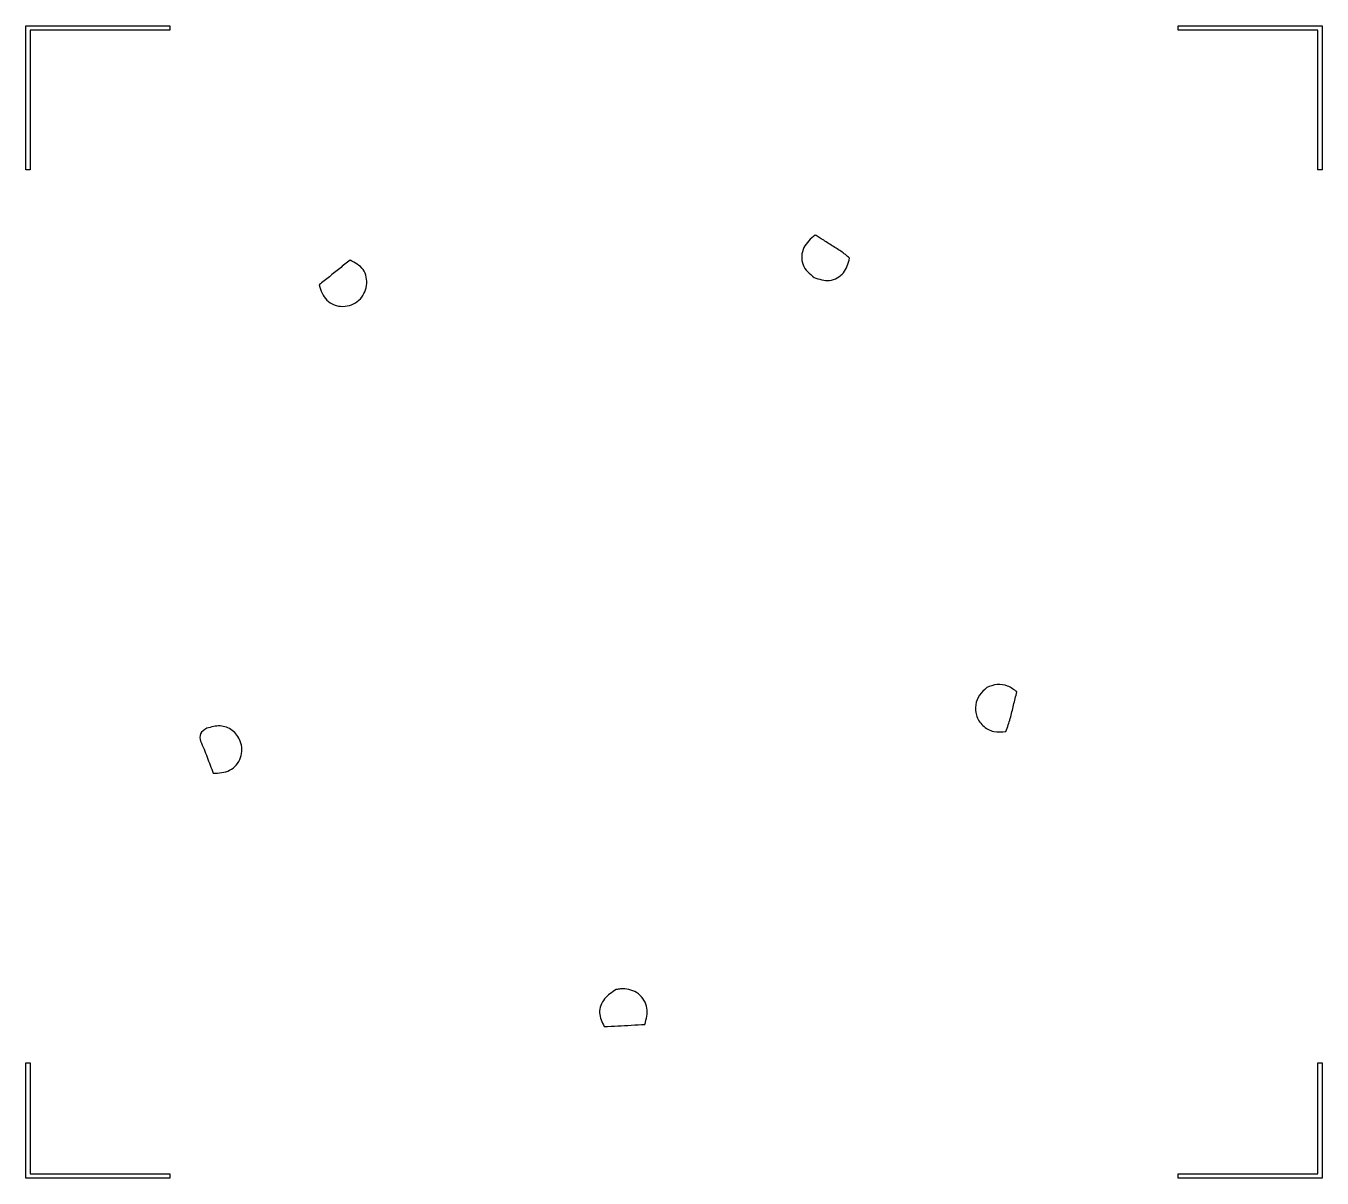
# Model space of a CAD drawing. Extents: x 0 to 6.75, y 0 to 6.
import ezdxf

# ---------------------------------------------------------------- set-up
doc = ezdxf.new("R2010")
doc.units = 0
doc.layers.add('Layer_1', color=7, linetype='CONTINUOUS')

msp = doc.modelspace()

# ---------------------------------------------------------------- linework, layer by layer
at = {"layer": 'Layer_1', "color": 7}
for points in [[(0.750003, 5.999947), (0.750003, 5.978658), (0.021249, 5.978658), (0.021249, 5.249943), (0, 5.249943), (0, 5.989282), (0, 5.999947), (0.750003, 5.999947), (0.750003, 5.999947)], [(0.750003, 5.999947), (0.750003, 5.978658), (0.021249, 5.978658), (0.021249, 5.249943), (0, 5.249943), (0, 5.989282), (0, 5.999947), (0.750003, 5.999947), (0.750003, 5.999947)], [(6.749943, 5.999947), (6.749943, 5.249943), (6.728691, 5.249943), (6.728691, 5.978658), (5.999934, 5.978658), (5.999934, 5.999947), (6.749943, 5.999947), (6.749943, 5.999947)], [(4.110284, 4.910881), (4.110284, 4.910881)], [(1.687858, 4.780463), (1.687858, 4.780463)], [(5.003306, 2.554215), (5.003306, 2.554215)], [(0.941623, 2.342383), (0.941623, 2.342383)], [(3.073778, 0.981212), (3.073778, 0.981212)], [(0.021249, 0.599979), (0.021249, 0.021249), (0.750003, 0.021249), (0.750003, 0), (0, 0), (0, 0.599979), (0.021249, 0.599979), (0.021249, 0.599979)], [(6.749934, 0.599979), (6.749934, 0), (5.999929, 0), (5.999929, 0.021249), (6.728686, 0.021249), (6.728686, 0.599979), (6.749934, 0.599979), (6.749934, 0.599979)]]:
    msp.add_lwpolyline(points, close=True, dxfattribs=at)
for points, knots in [([(4.110284, 4.910881), (4.087139, 4.891504), (4.040573, 4.852521), (4.033756, 4.749472), (4.080837, 4.709752), (4.104124, 4.690107)], [0, 0, 0, 0, 0.08824, 0.177527, 0.264908, 0.264908, 0.264908, 0.264908]), ([(4.289428, 4.790605), (4.274833, 4.802954), (4.244646, 4.828498), (4.192402, 4.857614), (4.155946, 4.883539), (4.131332, 4.898196), (4.121602, 4.906117), (4.113944, 4.90934), (4.110284, 4.910881)], [0, 0, 0, 0, 0.057222, 0.118354, 0.178785, 0.191325, 0.204274, 0.216128, 0.216128, 0.216128, 0.216128]), ([(1.687858, 4.780463), (1.669952, 4.766056), (1.634138, 4.737241), (1.580408, 4.694032), (1.54459, 4.665222), (1.526681, 4.650817)], [0, 0, 0, 0, 0.068949, 0.137899, 0.206848, 0.206848, 0.206848, 0.206848]), ([(1.526681, 4.650817), (1.53648, 4.621425), (1.556163, 4.562379), (1.651268, 4.527595), (1.740675, 4.56266), (1.783468, 4.645273), (1.766372, 4.739667), (1.713903, 4.76693), (1.687858, 4.780463)], [0, 0, 0, 0, 0.088918, 0.178623, 0.26785, 0.353922, 0.439132, 0.523121, 0.523121, 0.523121, 0.523121]), ([(4.104124, 4.690107), (4.13096, 4.681009), (4.184675, 4.6628), (4.267941, 4.708105), (4.282257, 4.763073), (4.289428, 4.790605)], [0, 0, 0, 0, 0.082358, 0.164841, 0.247609, 0.247609, 0.247609, 0.247609]), ([(5.160625, 2.53145), (5.145287, 2.543115), (5.115323, 2.565901), (5.056474, 2.574859), (5.021309, 2.561205), (5.003306, 2.554215)], [0, 0, 0, 0, 0.057218, 0.111772, 0.169003, 0.169003, 0.169003, 0.169003]), ([(5.003306, 2.554215), (4.989865, 2.541741), (4.963255, 2.517046), (4.941864, 2.465222), (4.94551, 2.406014), (4.979865, 2.353064), (5.038755, 2.319057), (5.082173, 2.323949), (5.103904, 2.326398)], [0, 0, 0, 0, 0.054549, 0.107992, 0.162173, 0.22601, 0.290046, 0.354214, 0.354214, 0.354214, 0.354214]), ([(5.103904, 2.326398), (5.111764, 2.348701), (5.127499, 2.393355), (5.142754, 2.46275), (5.154669, 2.508554), (5.160625, 2.53145)], [0, 0, 0, 0, 0.070872, 0.141896, 0.212878, 0.212878, 0.212878, 0.212878]), ([(0.941623, 2.342383), (0.92806, 2.333966), (0.902826, 2.318307), (0.908266, 2.270658), (0.928546, 2.234111), (0.94331, 2.191188), (0.959745, 2.14963), (0.970411, 2.121734), (0.975744, 2.107786)], [0, 0, 0, 0, 0.043855, 0.081591, 0.127053, 0.171833, 0.216613, 0.261394, 0.261394, 0.261394, 0.261394]), ([(0.975744, 2.107786), (1.005417, 2.109224), (1.065108, 2.112117), (1.12915, 2.185566), (1.125141, 2.273161), (1.07932, 2.336006), (1.009728, 2.362131), (0.964694, 2.349073), (0.941623, 2.342383)], [0, 0, 0, 0, 0.086308, 0.17362, 0.259437, 0.329333, 0.396498, 0.467051, 0.467051, 0.467051, 0.467051]), ([(3.073778, 0.981212), (3.051802, 0.967416), (3.007829, 0.93981), (2.97639, 0.8598), (3.000087, 0.812635), (3.011822, 0.789279)], [0, 0, 0, 0, 0.07694, 0.153956, 0.229505, 0.229505, 0.229505, 0.229505]), ([(3.222992, 0.800248), (3.230712, 0.828763), (3.24622, 0.886043), (3.195927, 0.968876), (3.132636, 0.98665), (3.096283, 0.986051), (3.085138, 0.983069), (3.077553, 0.981829), (3.073778, 0.981212)], [0, 0, 0, 0, 0.085761, 0.172275, 0.25807, 0.269423, 0.281007, 0.292486, 0.292486, 0.292486, 0.292486]), ([(3.011822, 0.789279), (3.035293, 0.790171), (3.08225, 0.791956), (3.152595, 0.796493), (3.199527, 0.798996), (3.222992, 0.800248)], [0, 0, 0, 0, 0.070462, 0.140965, 0.21146, 0.21146, 0.21146, 0.21146])]:
    msp.add_open_spline(points, degree=3, knots=knots, dxfattribs=at)

doc.saveas('drawing.dxf')
